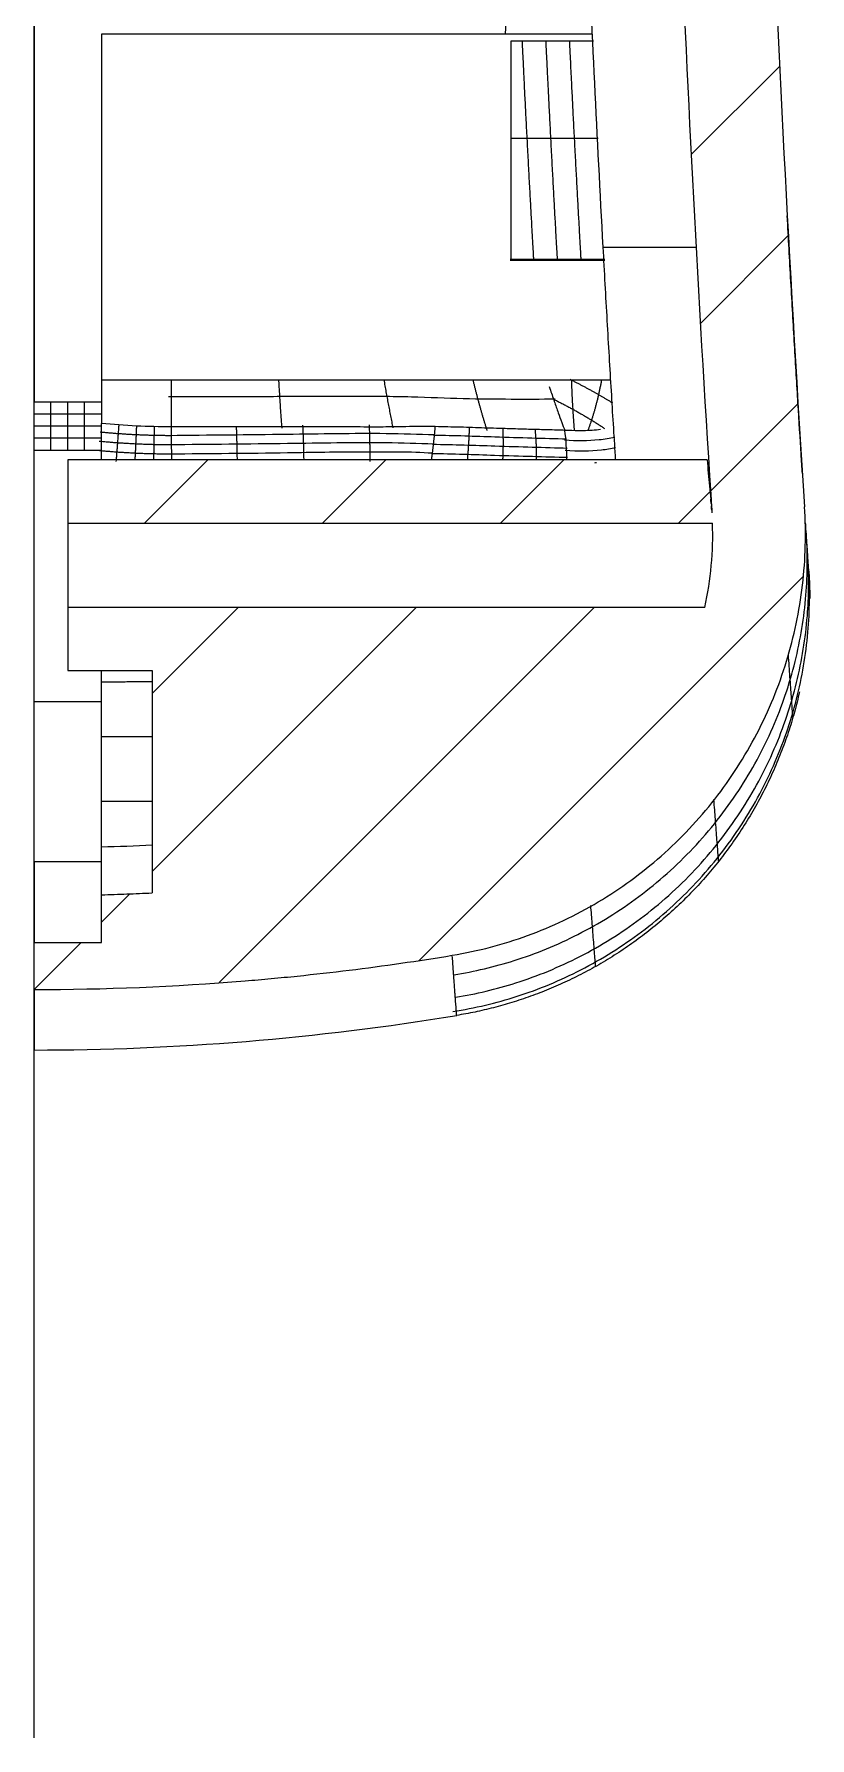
# Model space of a CAD drawing. Header units: millimetres. Extents: x -2408 to -1447, y -915 to -594.
# Drawn here: x -1894.17 to -1875.77, y -881.15 to -840.73 of the extents above; entities that cross this region are included whole.
import ezdxf

# ---------------------------------------------------------------- set-up
doc = ezdxf.new("R2010")
doc.units = ezdxf.units.MM
doc.layers.get('0').update_dxf_attribs({"linetype": 'CONTINUOUS'})
doc.layers.add('4', color=7, linetype='CONTINUOUS', true_color=0xffffff)

# ---------------------------------------------------------------- blocks, each defined once
blk = doc.blocks.new('HATCH3')
at = {"color": 1, "linetype": 'Continuous'}
for p, q in [((1322.623, 1575.236), (1324.733, 1577.346)), ((1322.842, 1571.212), (1324.939, 1573.309)), ((1323.086, 1567.213), (1325.17, 1569.298)), ((1309.595, 1566.451), (1311.103, 1567.959)), ((1313.838, 1566.451), (1315.346, 1567.959)), ((1318.081, 1566.451), (1319.588, 1567.959)), ((1322.323, 1566.451), (1323.075, 1567.202)), ((1316.14, 1556.025), (1325.297, 1565.182)), ((1309.774, 1562.387), (1311.828, 1564.441)), ((1309.774, 1558.145), (1316.071, 1564.441)), ((1311.372, 1555.499), (1320.313, 1564.441)), ((1308.568, 1556.939), (1309.241, 1557.612)), ((1306.96, 1555.331), (1308.079, 1556.449))]:
    blk.add_line(p, q, dxfattribs=at)

msp = doc.modelspace()

# ---------------------------------------------------------------- linework, layer by layer
at = {"color": 1}
msp.add_line((-1894.172, -881.15, 35), (-1894.172, -650.987, 35), dxfattribs=at)
at = {"layer": '4', "color": 7, "linetype": 'Continuous', "lineweight": 5}
for p, q in [((-1894.172, -836.082, 35), (-1894.172, -849.458, 35)), ((-1880.928, -840.732, 35), (-1892.572, -840.732, 35)), ((-1892.572, -840.732, 35), (-1892.572, -848.932, 35)), ((-1880.674, -845.785, 35), (-1878.471, -845.785, 35)), ((-1892.572, -848.932, 35), (-1880.494, -848.932, 35)), ((-1892.572, -848.932, 35), (-1892.572, -849.97, 35)), ((-1894.172, -849.458, 35), (-1892.572, -849.458, 35)), ((-1894.172, -849.74, 35), (-1892.572, -849.74, 35)), ((-1894.172, -850.025, 35), (-1892.572, -850.025, 35)), ((-1894.172, -850.313, 35), (-1892.572, -850.313, 35)), ((-1894.172, -850.602, 35), (-1892.572, -850.602, 35)), ((-1894.172, -856.562, 35), (-1894.172, -850.602, 35)), ((-1893.372, -850.832, 35), (-1893.372, -852.332, 35)), ((-1878.211, -850.832, 35), (-1893.372, -850.832, 35)), ((-1893.372, -852.332, 35), (-1893.372, -853.332, 35)), ((-1893.372, -852.332, 35), (-1878.081, -852.332, 35)), ((-1893.372, -853.332, 35), (-1893.372, -854.332, 35)), ((-1878.265, -854.332, 35), (-1893.372, -854.332, 35)), ((-1893.372, -854.332, 35), (-1893.372, -855.832, 35)), ((-1893.372, -855.832, 35), (-1891.372, -855.832, 35)), ((-1891.372, -855.832, 35), (-1891.372, -861.105, 35)), ((-1894.172, -856.562, 35), (-1892.572, -856.562, 35)), ((-1894.172, -860.357, 35), (-1894.172, -856.562, 35)), ((-1891.372, -858.934, 35), (-1892.572, -858.934, 35)), ((-1892.572, -860.019, 35), (-1892.572, -858.934, 35)), ((-1892.572, -861.15, 35), (-1892.572, -860.019, 35)), ((-1894.172, -860.357, 35), (-1892.572, -860.357, 35)), ((-1894.172, -860.357, 35), (-1894.172, -862.285, 35)), ((-1892.572, -862.285, 35), (-1892.572, -861.15, 35)), ((-1894.172, -863.397, 35), (-1894.172, -862.285, 35)), ((-1894.172, -862.285, 35), (-1892.572, -862.285, 35)), ((-1894.172, -863.397, 35), (-1894.172, -864.832, 35))]:
    msp.add_line(p, q, dxfattribs=at)
at = {"layer": '4', "color": 7, "linetype": 'Continuous'}
for p, q in [((-1875.898, -851.943, 35), (-1875.898, -851.943, 35)), ((-1884.253, -862.585, 35), (-1884.253, -862.585, 35))]:
    msp.add_line(p, q, dxfattribs=at)
at = {"layer": '4', "color": 7, "linetype": 'Continuous', "lineweight": 5}
for centre, radius, start, end in [((-1275.224, -812.804, 35), 601.948, 182.223826, 183.72807), ((-1275.224, -812.804, 35), 604.148, 182.393298, 183.728069), ((-1894.172, -803.165, 35), 61.667, 270, 279.3543)]:
    msp.add_arc(centre, radius, start, end, dxfattribs=at)
at = {"layer": '4', "color": 7, "linetype": 'Continuous', "lineweight": 5, "extrusion": (0, 0, -1)}
msp.add_arc((1275.224, -812.804, -35), 606.348, 356.88197, 357.619029, dxfattribs=at)
at = {"layer": '4', "color": 7, "linetype": 'Continuous', "lineweight": 5}
for points, degree in [([(-1882.774, -838.332, 35), (-1882.891, -839.132, 35), (-1882.961, -839.933, 35), (-1882.995, -840.733, 35)], 3), ([(-1880.907, -840.899, 35), (-1881.885, -840.899, 35), (-1882.864, -840.899, 35)], 2), ([(-1880.792, -843.209, 35), (-1882.864, -843.209, 35)], 1), ([(-1880.634, -846.083, 35), (-1882.88, -846.083, 35)], 1), ([(-1882.879, -846.099, 35), (-1881.756, -846.099, 35), (-1880.633, -846.099, 35)], 2), ([(-1890.915, -850.049, 35), (-1890.915, -849.682, 35), (-1890.915, -849.312, 35), (-1890.915, -848.941, 35)], 3), ([(-1888.375, -848.933, 35), (-1888.34, -849.509, 35), (-1888.299, -850.08, 35)], 2), ([(-1885.875, -848.933, 35), (-1885.778, -849.507, 35), (-1885.661, -850.073, 35)], 2), ([(-1883.765, -848.934, 35), (-1883.618, -849.543, 35), (-1883.43, -850.138, 35)], 2), ([(-1881.467, -848.918, 35), (-1880.931, -849.185, 35), (-1880.454, -849.48, 35)], 2), ([(-1881.43, -848.933, 35), (-1881.408, -849.54, 35), (-1881.361, -850.13, 35)], 2), ([(-1880.714, -848.936, 35), (-1880.828, -849.572, 35), (-1881.035, -850.131, 35)], 2), ([(-1893.772, -850.602, 35), (-1893.772, -850.02, 35), (-1893.772, -849.458, 35)], 2), ([(-1893.372, -850.602, 35), (-1893.372, -850.02, 35), (-1893.372, -849.458, 35)], 2), ([(-1892.972, -850.602, 35), (-1892.972, -850.02, 35), (-1892.972, -849.458, 35)], 2), ([(-1881.866, -849.385, 35), (-1881.206, -849.712, 35), (-1880.639, -850.088, 35)], 2), ([(-1890.916, -850.049, 35), (-1891.468, -850.05, 35), (-1892.021, -850.023, 35), (-1892.572, -849.97, 35)], 3), ([(-1892.572, -850.834, 35), (-1892.572, -850.687, 35), (-1892.572, -850.397, 35), (-1892.572, -850.111, 35), (-1892.572, -849.97, 35)], 3), ([(-1890.91, -850.477, 35), (-1891.769, -850.478, 35), (-1892.625, -850.394, 35)], 2), ([(-1890.912, -850.259, 35), (-1891.759, -850.26, 35), (-1892.603, -850.177, 35)], 2), ([(-1892.163, -849.999, 35), (-1892.193, -850.427, 35), (-1892.229, -850.87, 35)], 2), ([(-1891.744, -850.025, 35), (-1891.76, -850.422, 35), (-1891.782, -850.832, 35)], 2), ([(-1891.325, -850.04, 35), (-1891.329, -850.43, 35), (-1891.339, -850.832, 35)], 2), ([(-1889.378, -850.032, 35), (-1889.364, -850.426, 35), (-1889.358, -850.832, 35)], 2), ([(-1887.803, -850.008, 35), (-1887.784, -850.414, 35), (-1887.777, -850.832, 35)], 2), ([(-1886.225, -849.999, 35), (-1886.209, -850.428, 35), (-1886.209, -850.872, 35)], 2), ([(-1883.851, -850.059, 35), (-1883.862, -850.439, 35), (-1883.898, -850.832, 35)], 2), ([(-1883.056, -850.085, 35), (-1883.041, -850.452, 35), (-1883.059, -850.831, 35)], 2), ([(-1882.292, -850.107, 35), (-1882.257, -850.464, 35), (-1882.261, -850.831, 35)], 2), ([(-1881.534, -850.831, 35), (-1881.536, -850.595, 35), (-1881.553, -850.359, 35), (-1881.583, -850.133, 35)], 3), ([(-1890.908, -850.697, 35), (-1891.78, -850.698, 35), (-1892.648, -850.613, 35)], 2), ([(-1880.829, -850.901, 35), (-1880.845, -850.903, 35), (-1880.861, -850.905, 35), (-1880.877, -850.907, 35)], 3), ([(-1878.114, -851.867, 35), (-1878.117, -851.816, 35), (-1878.12, -851.764, 35)], 2), ([(-1878.099, -852.029, 35), (-1878.106, -851.923, 35)], 1), ([(-1878.265, -854.332, 35), (-1878.119, -853.673, 35), (-1878.058, -853.007, 35), (-1878.081, -852.332, 35)], 3), ([(-1875.817, -853.181, 35), (-1875.832, -852.974, 35), (-1875.881, -852.318, 35)], 2), ([(-1875.798, -853.445, 35), (-1875.801, -853.398, 35), (-1875.809, -853.28, 35), (-1875.822, -853.094, 35)], 3), ([(-1891.372, -856.098, 35), (-1891.972, -856.102, 35), (-1892.572, -856.106, 35)], 2), ([(-1891.372, -857.399, 35), (-1891.972, -857.401, 35), (-1892.572, -857.403, 35)], 2), ([(-1891.369, -859.976, 35), (-1891.769, -859.995, 35), (-1892.17, -860.009, 35), (-1892.572, -860.019, 35)], 3), ([(-1892.572, -861.15, 35), (-1892.372, -861.144, 35), (-1891.971, -861.131, 35), (-1891.572, -861.114, 35), (-1891.372, -861.105, 35)], 3)]:
    msp.add_open_spline(points, degree=degree, dxfattribs=at)
for points, knots in [([(-1882.864, -840.899, 35), (-1882.864, -840.899, 35), (-1882.864, -840.899, 35), (-1882.864, -840.906, 35), (-1882.864, -840.928, 35), (-1882.864, -841.043, 35), (-1882.864, -841.185, 35), (-1882.864, -841.386, 35)], [0, 0, 0, 0, 0.052865, 0.052865, 0.368577, 0.368577, 1, 1, 1, 1]), ([(-1882.476, -843.209, 35), (-1882.485, -843.038, 35), (-1882.502, -842.707, 35), (-1882.526, -842.235, 35), (-1882.547, -841.812, 35), (-1882.564, -841.455, 35), (-1882.578, -841.175, 35), (-1882.587, -840.985, 35), (-1882.591, -840.909, 35), (-1882.591, -840.899, 35), (-1882.591, -840.899, 35)], [0, 0, 0, 0, 0.134543, 0.269428, 0.403656, 0.538633, 0.672917, 0.807701, 0.942422, 1, 1, 1, 1]), ([(-1881.914, -843.209, 35), (-1881.923, -843.038, 35), (-1881.94, -842.707, 35), (-1881.964, -842.235, 35), (-1881.985, -841.812, 35), (-1882.003, -841.455, 35), (-1882.017, -841.175, 35), (-1882.026, -840.985, 35), (-1882.029, -840.909, 35), (-1882.03, -840.899, 35), (-1882.03, -840.899, 35)], [0, 0, 0, 0, 0.134543, 0.269428, 0.403656, 0.538633, 0.672917, 0.807701, 0.942422, 1, 1, 1, 1]), ([(-1881.353, -843.209, 35), (-1881.362, -843.038, 35), (-1881.379, -842.707, 35), (-1881.403, -842.235, 35), (-1881.424, -841.812, 35), (-1881.442, -841.455, 35), (-1881.455, -841.175, 35), (-1881.464, -840.985, 35), (-1881.468, -840.909, 35), (-1881.469, -840.899, 35), (-1881.469, -840.899, 35)], [0, 0, 0, 0, 0.134543, 0.269428, 0.403656, 0.538633, 0.672917, 0.807701, 0.942422, 1, 1, 1, 1]), ([(-1882.864, -841.386, 35), (-1882.864, -841.486, 35), (-1882.864, -841.598, 35), (-1882.864, -841.845, 35), (-1882.864, -841.982, 35), (-1882.864, -842.271, 35), (-1882.864, -842.423, 35), (-1882.864, -842.74, 35), (-1882.864, -842.908, 35), (-1882.864, -843.242, 35), (-1882.864, -843.411, 35), (-1882.864, -843.753, 35), (-1882.864, -843.923, 35), (-1882.864, -844.253, 35), (-1882.864, -844.415, 35), (-1882.864, -844.727, 35), (-1882.864, -844.873, 35), (-1882.864, -845.149, 35), (-1882.864, -845.279, 35), (-1882.864, -845.512, 35), (-1882.864, -845.615, 35), (-1882.864, -845.795, 35), (-1882.864, -845.872, 35), (-1882.864, -845.991, 35), (-1882.864, -846.036, 35), (-1882.864, -846.087, 35), (-1882.864, -846.099, 35), (-1882.864, -846.099, 35)], [0, 0, 0, 0, 0.077909, 0.077909, 0.155818, 0.155818, 0.233727, 0.233727, 0.311635, 0.311635, 0.389544, 0.389544, 0.467453, 0.467453, 0.545362, 0.545362, 0.623271, 0.623271, 0.70118, 0.70118, 0.779089, 0.779089, 0.856997, 0.856997, 0.934906, 0.934906, 1, 1, 1, 1]), ([(-1882.318, -846.099, 35), (-1882.318, -846.099, 35), (-1882.318, -846.084, 35), (-1882.324, -845.993, 35), (-1882.335, -845.791, 35), (-1882.352, -845.5, 35), (-1882.372, -845.133, 35), (-1882.396, -844.703, 35), (-1882.422, -844.227, 35), (-1882.449, -843.72, 35), (-1882.467, -843.381, 35), (-1882.476, -843.209, 35)], [0, 0, 0, 0, 0.06613, 0.182774, 0.299596, 0.415914, 0.532876, 0.649199, 0.766036, 0.882709, 1, 1, 1, 1]), ([(-1881.756, -846.099, 35), (-1881.756, -846.099, 35), (-1881.757, -846.084, 35), (-1881.762, -845.993, 35), (-1881.774, -845.791, 35), (-1881.79, -845.5, 35), (-1881.811, -845.133, 35), (-1881.834, -844.703, 35), (-1881.86, -844.227, 35), (-1881.887, -843.72, 35), (-1881.905, -843.381, 35), (-1881.914, -843.209, 35)], [0, 0, 0, 0, 0.06613, 0.182774, 0.299596, 0.415914, 0.532876, 0.649199, 0.766036, 0.882709, 1, 1, 1, 1]), ([(-1881.195, -846.099, 35), (-1881.195, -846.099, 35), (-1881.196, -846.084, 35), (-1881.201, -845.993, 35), (-1881.212, -845.791, 35), (-1881.229, -845.5, 35), (-1881.249, -845.133, 35), (-1881.273, -844.703, 35), (-1881.299, -844.227, 35), (-1881.326, -843.72, 35), (-1881.344, -843.381, 35), (-1881.353, -843.209, 35)], [0, 0, 0, 0, 0.06613, 0.182774, 0.299596, 0.415914, 0.532876, 0.649199, 0.766036, 0.882709, 1, 1, 1, 1]), ([(-1875.949, -851.156, 35), (-1875.958, -851.008, 35), (-1875.968, -850.854, 35), (-1876.001, -850.322, 35), (-1876.027, -849.918, 35), (-1876.067, -849.263, 35), (-1876.08, -849.036, 35), (-1876.108, -848.574, 35), (-1876.122, -848.339, 35), (-1876.164, -847.619, 35), (-1876.193, -847.12, 35), (-1876.251, -846.09, 35), (-1876.28, -845.569, 35), (-1876.308, -845.044, 35)], [0, 0, 0, 0, 0.09737, 0.09737, 0.323027, 0.323027, 0.435856, 0.435856, 0.548685, 0.548685, 0.774342, 0.774342, 1, 1, 1, 1]), ([(-1880.378, -850.838, 35), (-1880.38, -850.803, 35), (-1880.382, -850.769, 35), (-1880.399, -850.491, 35), (-1880.415, -850.238, 35), (-1880.447, -849.725, 35), (-1880.478, -849.201, 35), (-1880.511, -848.656, 35), (-1880.544, -848.099, 35), (-1880.56, -847.814, 35), (-1880.61, -846.953, 35), (-1880.642, -846.372, 35), (-1880.674, -845.785, 35)], [0, 0, 0, 0, 0.023317, 0.023317, 0.186098, 0.186098, 0.348878, 0.511659, 0.511659, 0.674439, 0.674439, 1, 1, 1, 1]), ([(-1881.954, -849.089, 35), (-1881.949, -849.105, 35), (-1881.91, -849.225, 35), (-1881.84, -849.434, 35), (-1881.745, -849.703, 35), (-1881.661, -849.931, 35), (-1881.607, -850.07, 35), (-1881.583, -850.133, 35)], [0, 0, 0, 0, 0.046258, 0.340483, 0.597607, 0.817489, 1, 1, 1, 1]), ([(-1894.172, -850.602, 35), (-1894.172, -850.409, 35), (-1894.172, -850.024, 35), (-1894.172, -849.644, 35), (-1894.172, -849.458, 35)], [0, 0, 0, 0, 0.499683, 1, 1, 1, 1]), ([(-1890.98, -849.333, 35), (-1890.485, -849.333, 35), (-1889.505, -849.333, 35), (-1888.05, -849.322, 35), (-1886.625, -849.32, 35), (-1885.27, -849.323, 35), (-1883.997, -849.384, 35), (-1882.847, -849.39, 35), (-1882.149, -849.39, 35), (-1881.815, -849.387, 35)], [0, 0, 0, 0, 0.157133, 0.311529, 0.462839, 0.612107, 0.74509, 0.873646, 1, 1, 1, 1]), ([(-1884.673, -850.242, 35), (-1885.056, -850.227, 35), (-1885.828, -850.206, 35), (-1886.995, -850.212, 35), (-1888.702, -850.238, 35), (-1890.022, -850.25, 35), (-1890.95, -850.259, 35)], [0, 0, 0, 0, 0.183989, 0.371214, 0.558886, 1, 1, 1, 1]), ([(-1884.655, -850.045, 35), (-1884.734, -850.043, 35), (-1884.911, -850.038, 35), (-1885.2, -850.041, 35), (-1885.573, -850.051, 35), (-1886.075, -850.055, 35), (-1886.709, -850.051, 35), (-1887.506, -850.048, 35), (-1888.449, -850.052, 35), (-1889.392, -850.051, 35), (-1890.23, -850.05, 35), (-1890.696, -850.049, 35), (-1890.916, -850.049, 35)], [0, 0, 0, 0, 0.038467, 0.085363, 0.139735, 0.217789, 0.326823, 0.444419, 0.599838, 0.778089, 0.895146, 1, 1, 1, 1]), ([(-1881.542, -850.342, 35), (-1881.807, -850.335, 35), (-1882.355, -850.319, 35), (-1883.172, -850.296, 35), (-1883.956, -850.267, 35), (-1884.446, -850.257, 35), (-1884.695, -850.253, 35)], [0, 0, 0, 0, 0.280693, 0.560457, 0.780047, 1, 1, 1, 1]), ([(-1881.583, -850.133, 35), (-1881.649, -850.131, 35), (-1881.78, -850.127, 35), (-1881.982, -850.121, 35), (-1882.187, -850.116, 35), (-1882.458, -850.109, 35), (-1882.795, -850.099, 35), (-1883.159, -850.087, 35), (-1883.484, -850.077, 35), (-1883.772, -850.067, 35), (-1884.064, -850.057, 35), (-1884.358, -850.053, 35), (-1884.557, -850.048, 35), (-1884.655, -850.045, 35)], [0, 0, 0, 0, 0.07125, 0.142315, 0.213205, 0.283936, 0.418769, 0.548015, 0.638282, 0.728427, 0.818873, 0.910418, 1, 1, 1, 1]), ([(-1880.397, -850.301, 35), (-1880.518, -850.327, 35), (-1880.891, -850.384, 35), (-1881.301, -850.388, 35), (-1881.592, -850.366, 35)], [0, 0, 0, 0, 0.335442, 1, 1, 1, 1]), ([(-1880.736, -850.116, 35), (-1880.801, -850.123, 35), (-1880.97, -850.138, 35), (-1881.25, -850.147, 35), (-1881.472, -850.137, 35), (-1881.583, -850.133, 35)], [0, 0, 0, 0, 0.246068, 0.624631, 1, 1, 1, 1]), ([(-1884.697, -850.458, 35), (-1885.069, -850.444, 35), (-1885.832, -850.425, 35), (-1886.988, -850.43, 35), (-1888.697, -850.456, 35), (-1890.018, -850.468, 35), (-1890.947, -850.477, 35)], [0, 0, 0, 0, 0.179901, 0.368119, 0.556259, 1, 1, 1, 1]), ([(-1884.722, -850.675, 35), (-1884.987, -850.661, 35), (-1885.545, -850.639, 35), (-1886.397, -850.655, 35), (-1887.278, -850.651, 35), (-1888.791, -850.681, 35), (-1890.015, -850.69, 35), (-1890.946, -850.697, 35)], [0, 0, 0, 0, 0.128242, 0.270675, 0.412033, 0.553602, 1, 1, 1, 1]), ([(-1881.518, -850.78, 35), (-1881.787, -850.772, 35), (-1882.345, -850.756, 35), (-1883.181, -850.733, 35), (-1883.986, -850.703, 35), (-1884.491, -850.692, 35), (-1884.746, -850.688, 35)], [0, 0, 0, 0, 0.278497, 0.558677, 0.779437, 1, 1, 1, 1]), ([(-1881.526, -850.56, 35), (-1881.793, -850.553, 35), (-1882.347, -850.537, 35), (-1883.174, -850.513, 35), (-1883.969, -850.484, 35), (-1884.467, -850.474, 35), (-1884.719, -850.469, 35)], [0, 0, 0, 0, 0.279589, 0.559564, 0.779743, 1, 1, 1, 1]), ([(-1880.381, -850.551, 35), (-1880.488, -850.573, 35), (-1880.86, -850.631, 35), (-1881.269, -850.636, 35), (-1881.577, -850.613, 35)], [0, 0, 0, 0, 0.298793, 1, 1, 1, 1]), ([(-1878.211, -850.832, 35), (-1878.19, -851.041, 35), (-1878.17, -851.25, 35), (-1878.13, -851.668, 35), (-1878.107, -851.877, 35), (-1878.093, -852.086, 35)], [0, 0, 0, 0, 0.5, 0.5, 1, 1, 1, 1]), ([(-1884.253, -862.585, 35), (-1883.639, -862.484, 35), (-1883.043, -862.327, 35), (-1882.176, -862.01, 35), (-1881.892, -861.891, 35), (-1881.333, -861.625, 35), (-1881.057, -861.478, 35), (-1880.259, -861.002, 35), (-1879.762, -860.639, 35), (-1878.838, -859.824, 35), (-1878.407, -859.367, 35), (-1877.647, -858.394, 35), (-1877.315, -857.877, 35), (-1876.886, -857.055, 35), (-1876.755, -856.772, 35), (-1876.52, -856.197, 35), (-1876.416, -855.906, 35), (-1876.145, -855.023, 35), (-1876.018, -854.421, 35), (-1875.91, -853.498, 35), (-1875.888, -853.186, 35), (-1875.872, -852.565, 35), (-1875.878, -852.254, 35), (-1875.898, -851.943, 35)], [0, 0, 0, 0, 0.125, 0.125, 0.1875, 0.1875, 0.25, 0.25, 0.375, 0.375, 0.5, 0.5, 0.625, 0.625, 0.6875, 0.6875, 0.75, 0.75, 0.875, 0.875, 0.9375, 0.9375, 1, 1, 1, 1]), ([(-1875.819, -853.134, 35), (-1875.82, -853.121, 35), (-1875.824, -853.057, 35), (-1875.839, -852.832, 35), (-1875.85, -852.672, 35), (-1875.867, -852.421, 35), (-1875.87, -852.375, 35), (-1875.873, -852.327, 35)], [0, 0, 0, 0, 0.452349, 0.452349, 0.904698, 0.904698, 1, 1, 1, 1]), ([(-1884.214, -863.046, 35), (-1883.727, -862.969, 35), (-1882.721, -862.734, 35), (-1881.232, -862.12, 35), (-1879.792, -861.225, 35), (-1878.498, -860.073, 35), (-1877.425, -858.715, 35), (-1876.613, -857.215, 35), (-1876.083, -855.647, 35), (-1875.826, -854.067, 35), (-1875.823, -853.03, 35), (-1875.86, -852.52, 35)], [0, 0, 0, 0, 0.099106, 0.209835, 0.32461, 0.441933, 0.560087, 0.675214, 0.787798, 0.896431, 1, 1, 1, 1]), ([(-1884.176, -863.579, 35), (-1883.687, -863.501, 35), (-1882.68, -863.263, 35), (-1881.19, -862.646, 35), (-1879.75, -861.747, 35), (-1878.458, -860.589, 35), (-1877.386, -859.225, 35), (-1876.576, -857.718, 35), (-1876.047, -856.143, 35), (-1875.801, -854.612, 35), (-1875.791, -853.627, 35), (-1875.817, -853.172, 35)], [0, 0, 0, 0, 0.100578, 0.212546, 0.328606, 0.447242, 0.566718, 0.683133, 0.796977, 0.906826, 1, 1, 1, 1]), ([(-1884.237, -863.918, 35), (-1883.718, -863.837, 35), (-1882.682, -863.591, 35), (-1881.164, -862.962, 35), (-1879.725, -862.06, 35), (-1878.433, -860.899, 35), (-1877.362, -859.531, 35), (-1876.554, -858.02, 35), (-1876.025, -856.44, 35), (-1875.771, -854.85, 35), (-1875.77, -853.806, 35), (-1875.809, -853.292, 35)], [0, 0, 0, 0, 0.104828, 0.214854, 0.3289, 0.445478, 0.562881, 0.677277, 0.789146, 0.897089, 1, 1, 1, 1]), ([(-1876.173, -856.944, 35), (-1876.173, -856.944, 35), (-1876.18, -856.861, 35), (-1876.205, -856.512, 35), (-1876.24, -856.028, 35), (-1876.267, -855.645, 35), (-1876.281, -855.45, 35)], [0, 0, 0, 0, 0.29003, 0.580045, 0.807906, 1, 1, 1, 1]), ([(-1892.572, -858.934, 35), (-1892.572, -858.41, 35), (-1892.572, -857.887, 35), (-1892.572, -856.92, 35), (-1892.572, -856.476, 35), (-1892.572, -856.007, 35), (-1892.572, -855.913, 35), (-1892.572, -855.824, 35)], [0, 0, 0, 0, 0.440926, 0.440926, 0.881852, 0.881852, 1, 1, 1, 1]), ([(-1877.935, -860.355, 35), (-1877.935, -860.355, 35), (-1877.942, -860.269, 35), (-1877.97, -859.908, 35), (-1878.007, -859.431, 35), (-1878.035, -859.061, 35), (-1878.048, -858.89, 35)], [0, 0, 0, 0, 0.297972, 0.595935, 0.830047, 1, 1, 1, 1]), ([(-1880.852, -862.85, 35), (-1880.852, -862.85, 35), (-1880.859, -862.763, 35), (-1880.889, -862.392, 35), (-1880.927, -861.92, 35), (-1880.956, -861.558, 35), (-1880.968, -861.403, 35)], [0, 0, 0, 0, 0.303561, 0.607119, 0.845638, 1, 1, 1, 1]), ([(-1894.172, -863.397, 35), (-1892.508, -863.397, 35), (-1890.833, -863.329, 35), (-1888.958, -863.174, 35), (-1888.753, -863.156, 35), (-1888.34, -863.118, 35), (-1887.722, -863.058, 35), (-1887.107, -862.988, 35), (-1885.878, -862.836, 35), (-1885.064, -862.719, 35), (-1884.253, -862.585, 35)], [0, 0, 0, 0, 0.5, 0.5, 0.5625, 0.5625, 0.625, 0.75, 0.75, 1, 1, 1, 1]), ([(-1884.148, -864.012, 35), (-1884.148, -864.011, 35), (-1884.148, -864.009, 35), (-1884.15, -863.994, 35), (-1884.152, -863.969, 35), (-1884.154, -863.933, 35), (-1884.158, -863.887, 35), (-1884.162, -863.831, 35), (-1884.167, -863.765, 35), (-1884.173, -863.687, 35), (-1884.179, -863.6, 35), (-1884.186, -863.501, 35), (-1884.195, -863.391, 35), (-1884.203, -863.271, 35), (-1884.213, -863.14, 35), (-1884.223, -862.997, 35), (-1884.234, -862.844, 35), (-1884.244, -862.71, 35), (-1884.25, -862.628, 35), (-1884.252, -862.602, 35)], [0, 0, 0, 0, 0.059487, 0.119151, 0.178993, 0.239013, 0.299211, 0.359586, 0.420139, 0.480871, 0.54178, 0.602868, 0.664134, 0.725579, 0.787202, 0.849004, 0.910984, 0.973143, 1, 1, 1, 1])]:
    msp.add_open_spline(points, degree=3, knots=knots, dxfattribs=at)
for points, weights in [([(-1890.907, -850.831, 35), (-1890.908, -850.567, 35), (-1890.911, -850.305, 35), (-1890.915, -850.049, 35)], [1.00290975304, 0.99858727471, 0.999080622326, 1.00438979589]), ([(-1884.743, -850.832, 35), (-1884.708, -850.566, 35), (-1884.678, -850.303, 35), (-1884.654, -850.045, 35)], [1.00338101077, 0.998655599338, 0.99888348029, 1.00406465363]), ([(-1875.797, -853.469, 35), (-1875.782, -853.685, 35), (-1875.774, -853.901, 35), (-1875.774, -854.119, 35)], [1.14936228261, 1.13984986796, 1.13079181517, 1.12218812424]), ([(-1876.017, -856.336, 35), (-1876.954, -860.509, 35), (-1880.067, -863.34, 35), (-1884.148, -864.012, 35)], [1.0521536088, 0.958545933741, 0.990946751167, 1.14935606107])]:
    msp.add_rational_spline(points, weights, degree=3, dxfattribs=at)

# ---------------------------------------------------------------- block references
at = {"layer": '4', "color": 7, "linetype": 'Continuous', "lineweight": -3, "xscale": 0.9950248760001159, "yscale": 0.9950248759998885, "zscale": 0.9950248760000022}
msp.add_blockref('HATCH3', (-3194.63, -2410.99, 35), dxfattribs=at)

doc.saveas('drawing.dxf')
